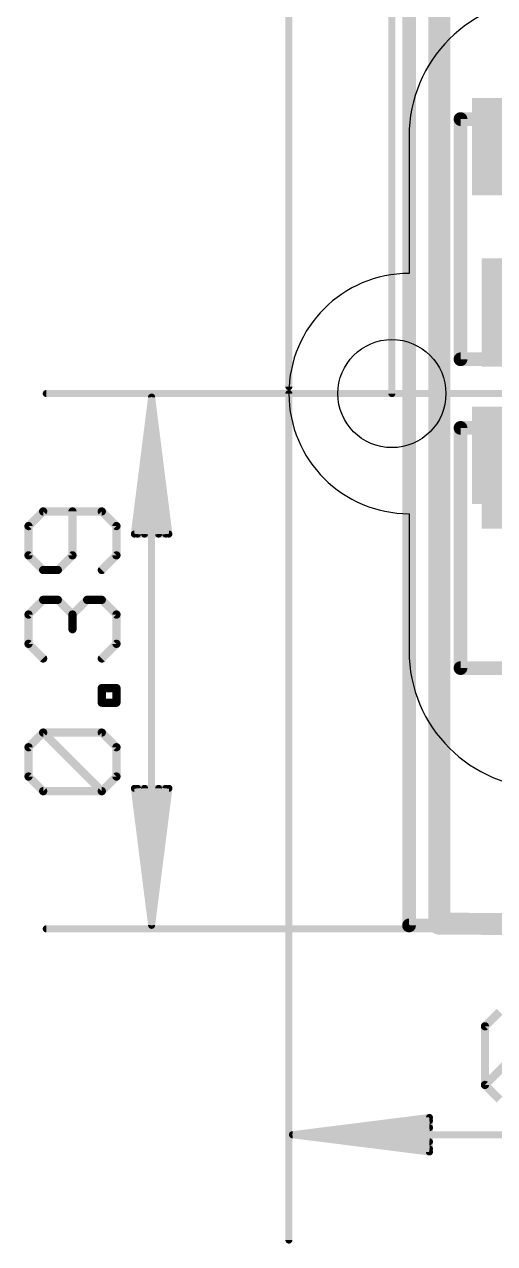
# Model space of a CAD drawing. Extents: x -4.9 to 35.5, y -5.8 to 28.4.
# Drawn here: x -4.89 to 3.81, y -5.83 to 16.74 of the extents above; entities that cross this region are included whole.
import ezdxf

# ---------------------------------------------------------------- set-up
doc = ezdxf.new("R2010")
doc.units = 0
for name, color, linetype in [('1', 12, 'CONTINUOUS'), ('16', 132, 'CONTINUOUS'), ('20', 53, 'CONTINUOUS'), ('23', 53, 'CONTINUOUS'), ('47', 253, 'CONTINUOUS')]:
    doc.layers.add(name, color=color, linetype=linetype)

# ---------------------------------------------------------------- blocks, each defined once
blk = doc.blocks.new('RECT')
blk.add_solid([(-0.5, -0.5), (0.5, -0.5), (-0.5, 0.5), (0.5, 0.5)])

msp = doc.modelspace()

# ---------------------------------------------------------------- linework, layer by layer
at = {"layer": '1', "const_width": 0.4064}
for points in [[(2.7813, 0.0953), (2.7813, 19.6215)], [(12.065, 0.0635), (2.7813, 0.0953)]]:
    msp.add_lwpolyline(points, dxfattribs=at)
at = {"layer": '1', "const_width": 0.2032}
for points in [[(2.7816, 0.1968, 1), (2.781, -0.0063)], [(2.6797, 0.0953, 1), (2.8829, 0.0953)]]:
    msp.add_lwpolyline(points, format="xyb", dxfattribs=at)
at = {"layer": '16', "const_width": 0.254}
for points in [[(2.2225, 0.0635), (2.2225, 19.7485)], [(11.1125, 14.986), (3.175, 14.986)], [(3.175, 14.986), (3.175, 10.541)], [(3.175, 10.541), (11.1125, 10.541)], [(3.175, 9.271), (11.1125, 9.271)], [(3.175, 4.826), (3.175, 9.271)], [(11.1125, 4.826), (3.175, 4.826)], [(21.3995, 0.0635), (2.2225, 0.0635)]]:
    msp.add_lwpolyline(points, dxfattribs=at)
at = {"layer": '16', "const_width": 0.127}
for points in [[(3.175, 15.0495, 1), (3.175, 14.9225)], [(3.2385, 14.986, 1), (3.1115, 14.986)], [(3.175, 10.6045, 1), (3.175, 10.4775)], [(3.1115, 10.541, 1), (3.2385, 10.541)], [(3.175, 9.3345, 1), (3.175, 9.2075)], [(3.2385, 9.271, 1), (3.1115, 9.271)], [(3.175, 4.8895, 1), (3.175, 4.7625)], [(3.1115, 4.826, 1), (3.2385, 4.826)], [(2.2225, 0.127, 1), (2.2225, 0)], [(2.159, 0.0635, 1), (2.286, 0.0635)]]:
    msp.add_lwpolyline(points, format="xyb", dxfattribs=at)
at = {"layer": '20'}
for p, q in [((2.2225, 14.6685), (2.2225, 12.1285)), ((2.2225, 7.6835), (2.2225, 5.1435))]:
    msp.add_line(p, q, dxfattribs=at)
msp.add_circle((1.905, 9.906), 1, dxfattribs=at)
for centre, radius, start, end in [((4.7625, 14.6685), 2.54, 90, 180), ((2.2225, 9.906), 2.2225, 90, 270), ((4.7625, 5.1435), 2.54, 180, 270)]:
    msp.add_arc(centre, radius, start, end, dxfattribs=at)
at = {"layer": '23'}
msp.add_point((2.2225, 0.0635), dxfattribs=at)
at = {"layer": '47'}
for points, const_width in [([(0, 10.033), (0, 27.985)], 0.13), ([(1.905, 9.906), (1.905, 24.429)], 0.13), ([(12.065, 9.906), (-4.49, 9.906)], 0.13), ([(0, 9.906), (0, -5.76)], 0.13), ([(-2.54, 9.841), (-2.8592, 7.306)], 0.13), ([(-2.54, 9.841), (-2.8, 7.306)], 0.13), ([(-2.54, 9.841), (-2.67, 7.306)], 0.13), ([(-2.54, 0.065), (-2.54, 9.841)], 0.13), ([(-2.2208, 7.306), (-2.54, 9.841)], 0.13), ([(-2.41, 7.306), (-2.54, 9.841)], 0.13), ([(-2.28, 7.306), (-2.54, 9.841)], 0.13), ([(-4.5465, 7.7254), (-4.8177, 7.4542)], 0.1524), ([(-3.4619, 7.7254), (-4.5465, 7.7254)], 0.1524), ([(-4.0042, 6.9119), (-4.0042, 7.7254)], 0.1524), ([(-3.1907, 7.4542), (-3.4619, 7.7254)], 0.1524), ([(-4.8177, 7.4542), (-4.8177, 6.9119)], 0.1524), ([(-3.1907, 6.9119), (-3.1907, 7.4542)], 0.1524), ([(-2.8592, 7.306), (-2.2208, 7.306)], 0.13), ([(-4.8177, 6.9119), (-4.5465, 6.6407)], 0.1524), ([(-4.2754, 6.6407), (-4.0042, 6.9119)], 0.1524), ([(-3.4619, 6.6407), (-3.1907, 6.9119)], 0.1524), ([(-4.5465, 6.6407), (-4.2754, 6.6407)], 0.1524), ([(-4.8177, 5.817), (-4.5465, 6.0882)], 0.1524), ([(-4.5465, 6.0882), (-4.2754, 6.0882)], 0.1524), ([(-4.2754, 6.0882), (-4.0042, 5.817)], 0.1524), ([(-4.0042, 5.817), (-3.733, 6.0882)], 0.1524), ([(-3.733, 6.0882), (-3.4619, 6.0882)], 0.1524), ([(-3.4619, 6.0882), (-3.1907, 5.817)], 0.1524), ([(-4.8177, 5.2747), (-4.8177, 5.817)], 0.1524), ([(-4.0042, 5.817), (-4.0042, 5.5459)], 0.1524), ([(-3.1907, 5.817), (-3.1907, 5.2747)], 0.1524), ([(-4.5465, 5.0035), (-4.8177, 5.2747)], 0.1524), ([(-3.1907, 5.2747), (-3.4619, 5.0035)], 0.1524), ([(-3.4619, 4.185), (-3.4619, 4.4561)], 0.1524), ([(-3.4619, 4.4561), (-3.1907, 4.4561)], 0.1524), ([(-3.1907, 4.4561), (-3.1907, 4.185)], 0.1524), ([(-3.1907, 4.185), (-3.4619, 4.185)], 0.1524), ([(-4.8177, 3.3613), (-4.5465, 3.6325)], 0.1524), ([(-4.5465, 3.6325), (-3.4619, 3.6325)], 0.1524), ([(-3.4619, 2.5478), (-4.5465, 3.6325)], 0.1524), ([(-3.4619, 3.6325), (-3.1907, 3.3613)], 0.1524), ([(-4.8177, 2.819), (-4.8177, 3.3613)], 0.1524), ([(-3.1907, 3.3613), (-3.1907, 2.819)], 0.1524), ([(-4.5465, 2.5478), (-4.8177, 2.819)], 0.1524), ([(-3.1907, 2.819), (-3.4619, 2.5478)], 0.1524), ([(-3.4619, 2.5478), (-4.5465, 2.5478)], 0.1524), ([(-2.54, 0.065), (-2.8592, 2.6)], 0.13), ([(-2.8592, 2.6), (-2.2208, 2.6)], 0.13), ([(-2.54, 0.065), (-2.8, 2.6)], 0.13), ([(-2.54, 0.065), (-2.67, 2.6)], 0.13), ([(-2.2208, 2.6), (-2.54, 0.065)], 0.13), ([(-2.41, 2.6), (-2.54, 0.065)], 0.13), ([(-2.28, 2.6), (-2.54, 0.065)], 0.13), ([(12.192, 0), (-4.49, 0)], 0.13), ([(3.6273, -1.8035), (3.8985, -1.5323)], 0.1524), ([(3.6273, -2.8881), (3.6273, -1.8035)], 0.1524), ([(3.6273, -2.8881), (4.712, -1.8035)], 0.1524), ([(3.8985, -3.1593), (3.6273, -2.8881)], 0.1524), ([(0.065, -3.81), (2.6, -3.4908)], 0.13), ([(0.065, -3.81), (2.6, -3.55)], 0.13), ([(2.6, -3.4908), (2.6, -4.1292)], 0.13), ([(0.065, -3.81), (2.6, -3.68)], 0.13), ([(0.065, -3.81), (12, -3.81)], 0.13), ([(2.6, -4.1292), (0.065, -3.81)], 0.13), ([(2.6, -3.94), (0.065, -3.81)], 0.13), ([(2.6, -4.07), (0.065, -3.81)], 0.13)]:
    msp.add_lwpolyline(points, dxfattribs=dict(at, const_width=const_width))
for points, const_width in [([(-4.49, 9.9385, 1), (-4.49, 9.8735)], 0.065), ([(-0.0325, 10.033, 1), (0.0325, 10.033)], 0.065), ([(0.0325, 9.906, 1), (-0.0325, 9.906)], 0.065), ([(1.8725, 9.906, 1), (1.9375, 9.906)], 0.065), ([(-2.5075, 9.841, 1), (-2.5725, 9.841)], 0.065), ([(-2.5078, 9.8451, 1), (-2.5722, 9.8369)], 0.065), ([(-2.5075, 9.8393, 1), (-2.5725, 9.8427)], 0.065), ([(-2.5075, 9.8427, 1), (-2.5725, 9.8393)], 0.065), ([(-2.5077, 9.8443, 1), (-2.5723, 9.8377)], 0.065), ([(-2.5077, 9.8377, 1), (-2.5723, 9.8443)], 0.065), ([(-2.5078, 9.8369, 1), (-2.5722, 9.8451)], 0.065), ([(-4.5465, 7.7635, 1), (-4.5465, 7.6873)], 0.0762), ([(-4.5196, 7.6984, 1), (-4.5735, 7.7523)], 0.0762), ([(-3.9661, 7.7254, 1), (-4.0423, 7.7254)], 0.0762), ([(-3.4349, 7.7523, 1), (-3.4888, 7.6984)], 0.0762), ([(-3.4619, 7.6873, 1), (-3.4619, 7.7635)], 0.0762), ([(-4.7796, 7.4542, 1), (-4.8558, 7.4542)], 0.0762), ([(-4.8446, 7.4811, 1), (-4.7907, 7.4273)], 0.0762), ([(-3.1526, 7.4542, 1), (-3.2288, 7.4542)], 0.0762), ([(-3.2176, 7.4273, 1), (-3.1638, 7.4811)], 0.0762), ([(-2.8915, 7.3101, 1), (-2.827, 7.3019)], 0.065), ([(-2.8592, 7.3385, 1), (-2.8592, 7.2735)], 0.065), ([(-2.8323, 7.3093, 1), (-2.7677, 7.3027)], 0.065), ([(-2.7025, 7.3077, 1), (-2.6375, 7.3043)], 0.065), ([(-2.4425, 7.3043, 1), (-2.3775, 7.3077)], 0.065), ([(-2.3123, 7.3027, 1), (-2.2477, 7.3093)], 0.065), ([(-2.253, 7.3019, 1), (-2.1885, 7.3101)], 0.065), ([(-2.2208, 7.2735, 1), (-2.2208, 7.3385)], 0.065), ([(-4.7907, 6.9388, 1), (-4.8446, 6.8849)], 0.0762), ([(-4.8558, 6.9119, 1), (-4.7796, 6.9119)], 0.0762), ([(-4.0423, 6.9119, 1), (-3.9661, 6.9119)], 0.0762), ([(-3.9773, 6.8849, 1), (-4.0311, 6.9388)], 0.0762), ([(-3.2288, 6.9119, 1), (-3.1526, 6.9119)], 0.0762), ([(-3.1638, 6.8849, 1), (-3.2176, 6.9388)], 0.0762), ([(-4.5465, 6.6788, 1), (-4.5465, 6.6026)], 0.0762), ([(-4.5735, 6.6138, 1), (-4.5196, 6.6676)], 0.0762), ([(-4.3023, 6.6676, 1), (-4.2484, 6.6138)], 0.0762), ([(-4.2754, 6.6026, 1), (-4.2754, 6.6788)], 0.0762), ([(-3.4888, 6.6676, 1), (-3.4349, 6.6138)], 0.0762), ([(-4.5465, 6.1263, 1), (-4.5465, 6.0501)], 0.0762), ([(-4.5196, 6.0613, 1), (-4.5735, 6.1151)], 0.0762), ([(-4.2484, 6.1151, 1), (-4.3023, 6.0613)], 0.0762), ([(-4.2754, 6.0501, 1), (-4.2754, 6.1263)], 0.0762), ([(-3.733, 6.1263, 1), (-3.733, 6.0501)], 0.0762), ([(-3.7061, 6.0613, 1), (-3.76, 6.1151)], 0.0762), ([(-3.4349, 6.1151, 1), (-3.4888, 6.0613)], 0.0762), ([(-3.4619, 6.0501, 1), (-3.4619, 6.1263)], 0.0762), ([(-4.7796, 5.817, 1), (-4.8558, 5.817)], 0.0762), ([(-4.8446, 5.844, 1), (-4.7907, 5.7901)], 0.0762), ([(-3.9661, 5.817, 1), (-4.0423, 5.817)], 0.0762), ([(-4.0311, 5.844, 1), (-3.9773, 5.7901)], 0.0762), ([(-4.0311, 5.7901, 1), (-3.9773, 5.844)], 0.0762), ([(-3.1526, 5.817, 1), (-3.2288, 5.817)], 0.0762), ([(-3.2176, 5.7901, 1), (-3.1638, 5.844)], 0.0762), ([(-4.0423, 5.5459, 1), (-3.9661, 5.5459)], 0.0762), ([(-4.8558, 5.2747, 1), (-4.7796, 5.2747)], 0.0762), ([(-4.7907, 5.3016, 1), (-4.8446, 5.2478)], 0.0762), ([(-3.2288, 5.2747, 1), (-3.1526, 5.2747)], 0.0762), ([(-3.1638, 5.2478, 1), (-3.2176, 5.3016)], 0.0762), ([(-4.5735, 4.9766, 1), (-4.5196, 5.0305)], 0.0762), ([(-3.4888, 5.0305, 1), (-3.4349, 4.9766)], 0.0762), ([(-3.4238, 4.4561, 1), (-3.5, 4.4561)], 0.0762), ([(-3.4619, 4.4942, 1), (-3.4619, 4.418)], 0.0762), ([(-3.1526, 4.4561, 1), (-3.2288, 4.4561)], 0.0762), ([(-3.1907, 4.418, 1), (-3.1907, 4.4942)], 0.0762), ([(-3.4619, 4.2231, 1), (-3.4619, 4.1469)], 0.0762), ([(-3.5, 4.185, 1), (-3.4238, 4.185)], 0.0762), ([(-3.2288, 4.185, 1), (-3.1526, 4.185)], 0.0762), ([(-3.1907, 4.1469, 1), (-3.1907, 4.2231)], 0.0762), ([(-4.5196, 3.6594, 1), (-4.5735, 3.6055)], 0.0762), ([(-4.5465, 3.6706, 1), (-4.5465, 3.5944)], 0.0762), ([(-4.5196, 3.6055, 1), (-4.5735, 3.6594)], 0.0762), ([(-3.4349, 3.6594, 1), (-3.4888, 3.6055)], 0.0762), ([(-3.4619, 3.5944, 1), (-3.4619, 3.6706)], 0.0762), ([(-4.7796, 3.3613, 1), (-4.8558, 3.3613)], 0.0762), ([(-4.8446, 3.3882, 1), (-4.7907, 3.3344)], 0.0762), ([(-3.1526, 3.3613, 1), (-3.2288, 3.3613)], 0.0762), ([(-3.2176, 3.3344, 1), (-3.1638, 3.3882)], 0.0762), ([(-4.7907, 2.8459, 1), (-4.8446, 2.792)], 0.0762), ([(-4.8558, 2.819, 1), (-4.7796, 2.819)], 0.0762), ([(-3.2288, 2.819, 1), (-3.1526, 2.819)], 0.0762), ([(-3.1638, 2.792, 1), (-3.2176, 2.8459)], 0.0762), ([(-4.5465, 2.5859, 1), (-4.5465, 2.5097)], 0.0762), ([(-4.5735, 2.5209, 1), (-4.5196, 2.5748)], 0.0762), ([(-3.4888, 2.5748, 1), (-3.4349, 2.5209)], 0.0762), ([(-3.4888, 2.5209, 1), (-3.4349, 2.5748)], 0.0762), ([(-3.4619, 2.5097, 1), (-3.4619, 2.5859)], 0.0762), ([(-2.827, 2.6041, 1), (-2.8915, 2.5959)], 0.065), ([(-2.8592, 2.6325, 1), (-2.8592, 2.5675)], 0.065), ([(-2.7677, 2.6033, 1), (-2.8323, 2.5967)], 0.065), ([(-2.6375, 2.6017, 1), (-2.7025, 2.5983)], 0.065), ([(-2.3775, 2.5983, 1), (-2.4425, 2.6017)], 0.065), ([(-2.2477, 2.5967, 1), (-2.3123, 2.6033)], 0.065), ([(-2.1885, 2.5959, 1), (-2.253, 2.6041)], 0.065), ([(-2.2208, 2.5675, 1), (-2.2208, 2.6325)], 0.065), ([(-4.49, 0.0325, 1), (-4.49, -0.0325)], 0.065), ([(-2.5722, 0.0691, 1), (-2.5078, 0.0609)], 0.065), ([(-2.5723, 0.0683, 1), (-2.5077, 0.0617)], 0.065), ([(-2.5725, 0.0633, 1), (-2.5075, 0.0667)], 0.065), ([(-2.5725, 0.0667, 1), (-2.5075, 0.0633)], 0.065), ([(-2.5725, 0.065, 1), (-2.5075, 0.065)], 0.065), ([(-2.5723, 0.0617, 1), (-2.5077, 0.0683)], 0.065), ([(-2.5722, 0.0609, 1), (-2.5078, 0.0691)], 0.065), ([(3.6654, -1.8035, 1), (3.5892, -1.8035)], 0.0762), ([(3.6004, -1.7765, 1), (3.6543, -1.8304)], 0.0762), ([(3.6543, -2.8612, 1), (3.6004, -2.9151)], 0.0762), ([(3.6004, -2.8612, 1), (3.6543, -2.9151)], 0.0762), ([(3.5892, -2.8881, 1), (3.6654, -2.8881)], 0.0762), ([(2.6325, -3.4908, 1), (2.5675, -3.4908)], 0.065), ([(2.6041, -3.523, 1), (2.5959, -3.4585)], 0.065), ([(2.6033, -3.5823, 1), (2.5967, -3.5177)], 0.065), ([(0.065, -3.7775, 1), (0.065, -3.8425)], 0.065), ([(0.0691, -3.7778, 1), (0.0609, -3.8422)], 0.065), ([(0.0633, -3.7775, 1), (0.0667, -3.8425)], 0.065), ([(0.0667, -3.7775, 1), (0.0633, -3.8425)], 0.065), ([(0.0683, -3.7777, 1), (0.0617, -3.8423)], 0.065), ([(0.0617, -3.7777, 1), (0.0683, -3.8423)], 0.065), ([(0.0609, -3.7778, 1), (0.0691, -3.8422)], 0.065), ([(2.6017, -3.7125, 1), (2.5983, -3.6475)], 0.065), ([(2.5967, -4.1023, 1), (2.6033, -4.0377)], 0.065), ([(2.5983, -3.9725, 1), (2.6017, -3.9075)], 0.065), ([(2.5675, -4.1292, 1), (2.6325, -4.1292)], 0.065), ([(2.5959, -4.1615, 1), (2.6041, -4.097)], 0.065), ([(-0.0325, -5.76, 1), (0.0325, -5.76)], 0.065)]:
    msp.add_lwpolyline(points, format="xyb", dxfattribs=dict(at, const_width=const_width))

# ---------------------------------------------------------------- block references
at = {"layer": '1', "xscale": 1.6, "yscale": 1.8}
for p in [(4.188, 14.478), (4.188, 8.763)]:
    msp.add_blockref('RECT', p, dxfattribs=at)
at = {"layer": '16', "xscale": 5, "yscale": 2}
for p in [(6.065, 11.406), (6.065, 8.406)]:
    msp.add_blockref('RECT', p, dxfattribs=at)

doc.saveas('drawing.dxf')
